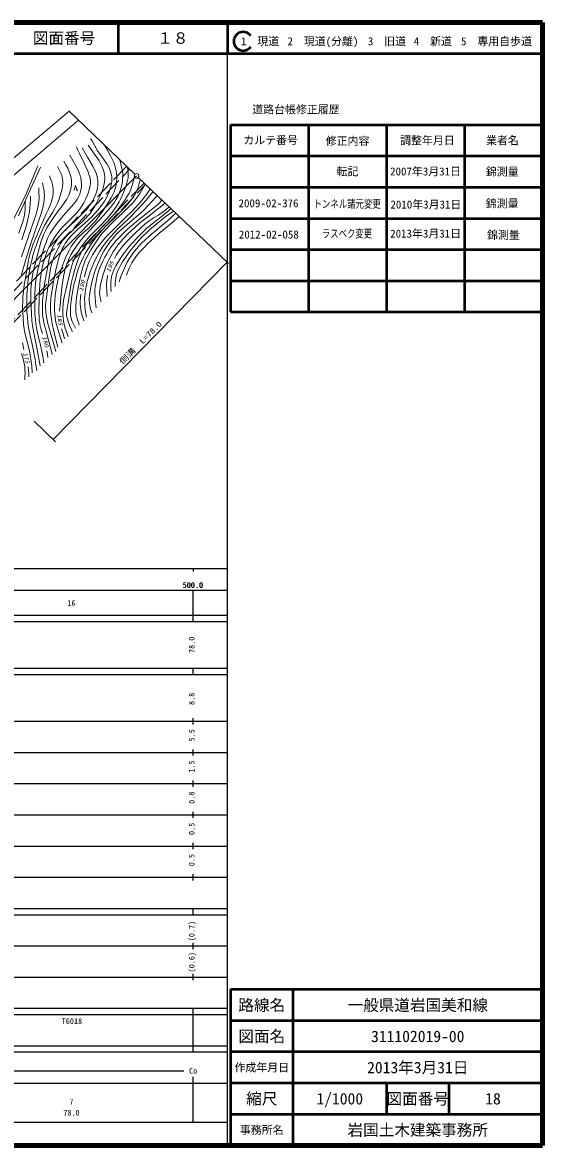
# Model space of a CAD drawing. Units: millimetres, scale not verified. Extents: x 12856 to 652856, y -57628 to 302372.
# Drawn here: x 486151 to 652856, y -57628 to 302372 of the extents above; entities that cross this region are included whole.
import ezdxf
from ezdxf.enums import TextEntityAlignment as Align

# ---------------------------------------------------------------- set-up
doc = ezdxf.new("R2010")
doc.units = ezdxf.units.MM
doc.header["$LTSCALE"] = 1000
doc.linetypes.add('DASHED', pattern=[7.5, 6, -1.5])
doc.linetypes.add('LONG_DASHED_DOTTED', pattern=[15.25, 12, -1.5, 0.25, -1.5])
for name, color, linetype, lineweight in [('M-TTL', 2, 'Continuous', 140), ('M-TTL-BAND', 7, 'Continuous', 25), ('M-TTL-FRAM', 2, 'Continuous', 50), ('M-TTL-LINE', 7, 'Continuous', 50), ('S-BGD', 7, 'Continuous', 13), ('S-BGD-HTXT', 6, 'Continuous', 13), ('S-BMK', 2, 'LONG_DASHED_DOTTED', 13)]:
    doc.layers.add(name, color=color, linetype=linetype, lineweight=lineweight)
doc.layers.add('M-TTL-TXT', color=7, linetype='Continuous')
doc.styles.add('ＭＳ ゴシック', font='')
doc.styles.add('ＭＳ 明朝', font='')
doc.styles.get('ＭＳ ゴシック').set_extended_font_data('MS Gothic')
doc.styles.get('ＭＳ 明朝').set_extended_font_data('MS Mincho')

# ---------------------------------------------------------------- blocks, each defined once
blk = doc.blocks.new('BUHIN5')
at = {"color": 2, "linetype": 'Continuous', "lineweight": 13}
for radius in [746, 22.5]:
    blk.add_circle((0, 0), radius, dxfattribs=at)

msp = doc.modelspace()

# ---------------------------------------------------------------- linework, layer by layer
at = {"layer": 'M-TTL'}
for p, q in [((652856, 302372), (12856, 302372)), ((652856, -57628), (652856, 302372)), ((12856, -57628), (652856, -57628))]:
    msp.add_line(p, q, dxfattribs=at)
at = {"layer": 'M-TTL-BAND'}
for p, q in [((551856, -57628), (551856, 292372)), ((12856, 127372), (551856, 127372)), ((540856, 127372), (540856, 126372)), ((40856, 120372), (551856, 120372)), ((540856, 110372), (540856, 120372)), ((12856, 112372), (551856, 112372)), ((12856, 110372), (551856, 110372)), ((12856, 95372), (551856, 95372)), ((540856, 93372), (540856, 95372)), ((12856, 93372), (551856, 93372)), ((540856, 77372), (540856, 79372)), ((12856, 78372), (551856, 78372)), ((540856, 67372), (540856, 69372)), ((18856, 68372), (551856, 68372)), ((24856, 58372), (551856, 58372)), ((540856, 57372), (540856, 59372)), ((18856, 48372), (551856, 48372)), ((540856, 47372), (540856, 49372)), ((24856, 38372), (551856, 38372)), ((540856, 37372), (540856, 39372)), ((540856, 27372), (540856, 29372)), ((29606, 28372), (551856, 28372)), ((29606, 18372), (551856, 18372)), ((540856, 16372), (540856, 18372)), ((12856, 16372), (551856, 16372)), ((540856, 5372), (540856, 7372)), ((21856, 6372), (551856, 6372)), ((540856, -4628), (540856, -2628)), ((12856, -3628), (551856, -3628)), ((12856, -13628), (551856, -13628)), ((540856, -15628), (540856, -13628)), ((28106, -15628), (551856, -15628)), ((540856, -25628), (540856, -15628)), ((12856, -27628), (551856, -27628)), ((28106, -25628), (551856, -25628)), ((540856, -27628), (540856, -25628)), ((470356, -33628), (537856, -33628)), ((540856, -50128), (540856, -35628)), ((12856, -37628), (551856, -37628)), ((40856, -50128), (551856, -50128))]:
    msp.add_line(p, q, dxfattribs=at)
at = {"layer": 'M-TTL-FRAM'}
for p, q in [((552856, 269569), (552856, 209569)), ((552856, 269569), (652856, 269569)), ((552856, 209569), (652856, 209569)), ((652856, -7628), (552856, -7628)), ((552856, -7628), (552856, -57628))]:
    msp.add_line(p, q, dxfattribs=at)
at = {"layer": 'M-TTL-LINE'}
for p, q in [((516852, 302372), (516852, 292372)), ((551856, 302372), (551856, 292372)), ((12856, 292372), (652856, 292372)), ((577856, 269569), (577856, 209569)), ((602856, 269569), (602856, 209569)), ((627856, 269569), (627856, 209569)), ((552856, 259569), (652856, 259569)), ((552856, 249569), (652856, 249569)), ((552856, 239569), (652856, 239569)), ((552856, 229569), (652856, 229569)), ((552856, 219569), (652856, 219569)), ((572856, -7628), (572856, -57628)), ((652856, -17628), (552856, -17628)), ((652856, -27628), (552856, -27628)), ((652856, -37628), (552856, -37628)), ((602856, -37628), (602856, -40128)), ((622856, -37628), (622856, -40128)), ((602856, -40128), (602856, -45128)), ((622856, -40128), (622856, -45128)), ((602856, -45128), (602856, -47628)), ((622856, -45128), (622856, -47628)), ((652856, -47628), (552856, -47628))]:
    msp.add_line(p, q, dxfattribs=at)
msp.add_arc((556886, 296330), 3000, 35.68533, 324.31467, dxfattribs=at)
at = {"layer": 'S-BGD', "linetype": 'DASHED'}
for p, q in [((519542, 256240), (465198, 199705)), ((466357, 198464), (520524, 255297)), ((525112, 250909), (470610, 193910)), ((471103, 193383), (525618, 250426))]:
    msp.add_line(p, q, dxfattribs=at)
at = {"layer": 'S-BGD'}
for p, q in [((487037, 246658), (491109, 256402)), ((491982, 256038), (487692, 246585)), ((503332, 248658), (503932, 248658)), ((482965, 238659), (487037, 246658)), ((487692, 246585), (484856, 240405))]:
    msp.add_line(p, q, dxfattribs=at)
for points in [[(507161, 262997), (508901, 260606), (510591, 258182), (511082, 257383), (511522, 256552), (511845, 255812), (512116, 255039), (512311, 254308), (512449, 253556), (512518, 252869), (512527, 252174), (512470, 251423), (512353, 250676), (512147, 249798), (511880, 248927), (511442, 247752), (510942, 246585), (510320, 245264), (509652, 243986), (509063, 242978), (508426, 242009), (507814, 241183), (507151, 240389), (506242, 239408), (505290, 238470), (502710, 236167), (500164, 233813), (499579, 233149), (499034, 232440), (498473, 231592), (497955, 230699), (497236, 229303), (496569, 227875), (496117, 226785), (495724, 225677), (495428, 224642), (495190, 223590), (494876, 221807), (494620, 220004), (494063, 215967), (493567, 211929), (493565, 210902), (493624, 209864), (493759, 208658), (493955, 207448), (494279, 205894), (494661, 204359), (495746, 200608), (496869, 196863)], [(497477, 198331), (496736, 201151), (496053, 203992), (495702, 205673), (495408, 207376), (495239, 208679), (495130, 209994), (495093, 211119), (495117, 212252), (495215, 213532), (495372, 214808), (496153, 219203), (496991, 223581), (497333, 225093), (497738, 226605), (498095, 227738), (498512, 228857), (498912, 229772), (499370, 230667), (499869, 231505), (500421, 232313), (501088, 233176), (501812, 234012), (502718, 234957), (503668, 235860), (506132, 238036), (508552, 240255), (509469, 241215), (510350, 242225), (511162, 243245), (511927, 244303), (512516, 245225), (513060, 246189), (513516, 247117), (513926, 248089), (514237, 248977), (514491, 249883), (514653, 250671), (514755, 251463), (514787, 252163), (514759, 252859), (514671, 253518), (514520, 254180), (514293, 254886), (514004, 255584), (513627, 256331), (513192, 257059), (511686, 259150), (510237, 261267), (509371, 262862), (508453, 264426), (508232, 264769), (508010, 265112)], [(512385, 263111), (513404, 261404), (514377, 259656), (514914, 258579), (515402, 257466), (515733, 256573), (516008, 255653), (516191, 254842), (516317, 254009), (516382, 253167), (516386, 252322), (516332, 251477), (516216, 250630), (516047, 249825), (515820, 249036), (515494, 248133), (515111, 247252), (514554, 246149), (513942, 245072), (512988, 243543), (511990, 242059), (510898, 240538), (509751, 239044), (508942, 238066), (508088, 237129), (507318, 236375), (506498, 235658), (505365, 234707), (504269, 233708), (503617, 233014), (503004, 232272), (502381, 231420), (501800, 230521), (501189, 229456), (500627, 228354), (499995, 226963), (499413, 225536), (498775, 223822), (498197, 222094), (497746, 220568), (497352, 219020), (497057, 217635), (496820, 216237), (496643, 214736), (496526, 213231), (496468, 211721), (496470, 210196), (496522, 209015), (496634, 207832), (496785, 206848), (496996, 205876), (497941, 202707), (498844, 199521)], [(501301, 259795), (502310, 258139), (503268, 256451), (503777, 255450), (504232, 254423), (504526, 253624), (504766, 252797), (504921, 252049), (505018, 251279), (505054, 250522), (505029, 249765), (504946, 249044), (504804, 248334), (504599, 247630), (504336, 246945), (503999, 246238), (503603, 245551), (503130, 244854), (502602, 244184), (500876, 242291), (499197, 240359), (497736, 238577), (496312, 236745), (495655, 235800), (495046, 234818), (494593, 233978), (494195, 233112), (493703, 231859), (493262, 230570), (492400, 227840), (491597, 225092), (491186, 223487), (490833, 221869), (490575, 220331), (490377, 218783), (490219, 217079), (490120, 215372), (490075, 213385), (490090, 211387), (490164, 209178), (490299, 206971), (490429, 205720), (490621, 204469), (490947, 202917), (491335, 201365), (491840, 199417), (492286, 197457), (492661, 195361), (492983, 193256)], [(492566, 202651), (492180, 203860), (491852, 205089), (491670, 206022), (491547, 206976), (491462, 208178), (491437, 209390), (491553, 213963), (491727, 218491), (491833, 219815), (492000, 221134), (492241, 222625), (492542, 224106), (492882, 225486), (493281, 226853), (493711, 228107), (494202, 229350), (494708, 230475), (495268, 231573), (495879, 232630), (496540, 233655), (497259, 234664), (498033, 235645), (498901, 236640), (499821, 237604), (501651, 239407), (503442, 241258), (504107, 242032), (504721, 242838), (505296, 243697), (505826, 244600), (506336, 245591), (506794, 246616), (507201, 247660), (507552, 248727), (507743, 249484), (507876, 250254), (507929, 250895), (507923, 251543), (507849, 252206), (507714, 252864), (507473, 253688), (507167, 254514), (505830, 257486), (504465, 260377), (503945, 261467), (503424, 262554)], [(495717, 195939), (495056, 198626), (494333, 201315), (493700, 203493), (493126, 205681), (492893, 206803), (492718, 207944), (492606, 209115), (492554, 210303), (492558, 211747), (492624, 213204), (492749, 214808), (492932, 216392), (493340, 219138), (493812, 221905), (494240, 224303), (494729, 226701), (495029, 227881), (495384, 229036), (495725, 229956), (496121, 230849), (496554, 231669), (497042, 232464), (497639, 233312), (498294, 234137), (499137, 235087), (500027, 236000), (503128, 238939), (506207, 241940), (506956, 242779), (507665, 243663), (508222, 244448), (508729, 245268), (509143, 246052), (509506, 246869), (509792, 247657), (510022, 248467), (510186, 249260), (510292, 250070), (510332, 250830), (510313, 251586), (510236, 252291), (510100, 252983), (509887, 253715), (509616, 254431), (509183, 255367), (508692, 256284), (506987, 259217), (505339, 262137)], [(497400, 256225), (497967, 255172), (498473, 254106), (498724, 253448), (498918, 252769), (499029, 252153), (499082, 251516), (499076, 250780), (499009, 250038), (498855, 249102), (498638, 248162), (498285, 246922), (497877, 245707), (497447, 244609), (496964, 243540), (496441, 242534), (495856, 241540), (494513, 239407), (493220, 237240), (492639, 236113), (492108, 234949), (491335, 233047), (490620, 231125), (490041, 229400), (489520, 227656), (489112, 226110), (488762, 224550), (488413, 222714), (488121, 220858), (487889, 219022), (487717, 217170), (487596, 215275), (487535, 213367), (487538, 211496), (487601, 209614), (487716, 207897), (487891, 206177), (488115, 204574), (488398, 202980), (489329, 198682), (490200, 194376), (490478, 192611), (490717, 190837)], [(491831, 192356), (491330, 195242), (490770, 198117), (490185, 200753), (489660, 203398), (489402, 205126), (489203, 206863), (489027, 209008), (488910, 211171), (488842, 213268), (488835, 215364), (488885, 216995), (488995, 218620), (489134, 219921), (489334, 221221), (489677, 222923), (490081, 224624), (491032, 228268), (492045, 231907), (492444, 233088), (492899, 234244), (493422, 235400), (493999, 236529), (494689, 237736), (495435, 238918), (496398, 240318), (497419, 241695), (498674, 243316), (499867, 244956), (500357, 245733), (500794, 246539), (501110, 247242), (501376, 247983), (501582, 248738), (501733, 249520), (501821, 250291), (501849, 251074), (501817, 251823), (501726, 252561), (501573, 253283), (501363, 253986), (501045, 254811), (500665, 255626), (500044, 256781), (499377, 257922)], [(517326, 258368), (517716, 256994), (518048, 255604), (518196, 254741), (518285, 253871), (518306, 253023), (518267, 252162), (518165, 251263), (518001, 250359), (517767, 249417), (517475, 248493), (517113, 247552), (516697, 246637), (516211, 245714), (515667, 244813), (515058, 243920), (514394, 243055), (513333, 241830), (512225, 240642), (508838, 236990), (505479, 233293), (504538, 232165), (503639, 230993), (502925, 229968), (502258, 228908), (501670, 227857), (501129, 226768), (500657, 225681), (500236, 224563), (499888, 223474), (499596, 222362), (499306, 220964), (499073, 219545), (498794, 217444), (498574, 215339), (498300, 212608), (498018, 209865)], [(500818, 201698), (500255, 203197), (499751, 204712), (499492, 205674), (499291, 206652), (499149, 207654), (499066, 208672), (499040, 209743), (499075, 210820), (499180, 212039), (499346, 213253), (499648, 214902), (500012, 216556), (500914, 220328), (501872, 224072), (502218, 225141), (502624, 226200), (503098, 227238), (503627, 228252), (504238, 229290), (504901, 230297), (505696, 231382), (506537, 232428), (507666, 233721), (508847, 234981), (511016, 237192), (513150, 239453), (514159, 240616), (515121, 241817), (515838, 242792), (516501, 243798), (517126, 244872), (517700, 245980), (518324, 247331), (518903, 248727), (519305, 249808), (519648, 250902), (519848, 251724), (519990, 252560), (520052, 253272), (520055, 253985), (519965, 254977), (519813, 255980)], [(489300, 190103), (489120, 192256), (488880, 194402), (488667, 195774), (488395, 197136), (487620, 199979), (486903, 202834), (486676, 204204), (486507, 205585), (486344, 207564), (486241, 209553), (486206, 211271), (486231, 212997), (486318, 214531), (486465, 216071), (486745, 218229), (487084, 220382), (487687, 223835), (488349, 227273), (488647, 228472), (489004, 229657), (489522, 231138), (490101, 232610), (491904, 236829), (493763, 241029), (494473, 242551), (495126, 244093), (495442, 244987), (495700, 245899), (495862, 246684), (495967, 247493), (496007, 248270), (495987, 249046), (495910, 249766), (495773, 250483), (495544, 251287), (495256, 252075), (495017, 252658), (494767, 253239)], [(522162, 253725), (521812, 252103), (521405, 250504), (521104, 249546), (520743, 248600), (520322, 247688), (519846, 246800), (519208, 245756), (518513, 244732), (517468, 243328), (516374, 241958), (514899, 240225), (513375, 238526), (510203, 235130), (507048, 231662), (506353, 230783), (505709, 229873), (505208, 229063), (504760, 228224), (504311, 227237), (503912, 226211), (503355, 224530), (502855, 222828), (502287, 220793), (501777, 218742), (501410, 216657), (501101, 214549), (500811, 212638), (500459, 210721), (500329, 209966), (500258, 209202), (500270, 208668), (500343, 208128), (500544, 207309), (500804, 206503), (501360, 205032), (501972, 203580), (502052, 203397), (502135, 203205)], [(491376, 249390), (491451, 247782), (491466, 246181), (491418, 245197), (491311, 244221), (491126, 243174), (490879, 242126), (490439, 240614), (489940, 239113), (488315, 234384), (486677, 229672), (485852, 227241)], [(492540, 250961), (492833, 249750), (493069, 248524), (493159, 247735), (493189, 246942), (493158, 246057), (493065, 245160), (492883, 244077), (492641, 242999), (492204, 241416), (491713, 239863), (490188, 235550), (488712, 231196), (487260, 226424), (485856, 221632)], [(503147, 204369), (502606, 205436), (502124, 206517), (501885, 207190), (501702, 207886), (501587, 208598), (501529, 209332), (501526, 210317), (501584, 211307), (501756, 212982), (501985, 214635), (502294, 216431), (502664, 218232), (503113, 220085), (503618, 221919), (504059, 223310), (504556, 224679), (505059, 225878), (505617, 227054), (506277, 228303), (506994, 229531), (507910, 230953), (508882, 232350), (509833, 233612), (510837, 234844), (511863, 236008), (512943, 237141), (515934, 240052), (518874, 242997), (519791, 244024), (520670, 245097), (521375, 246046), (522031, 247030), (522465, 247784), (522848, 248573), (523186, 249447), (523472, 250352), (523718, 251177), (523980, 251988)], [(502728, 248658), (503185, 250154), (503643, 248658)], [(525457, 250580), (524685, 249120), (523859, 247685), (523270, 246787), (522626, 245914), (521813, 244928), (520953, 243979), (519583, 242593), (518171, 241250), (516092, 239311), (514056, 237327), (513040, 236257), (512062, 235139), (511110, 233945), (510198, 232702), (509117, 231119), (508087, 229505), (507391, 228313), (506743, 227085), (506298, 226138), (505905, 225160), (505493, 223958), (505134, 222725), (504733, 221084), (504389, 219421), (503901, 216747), (503474, 214073), (503332, 212861), (503249, 211638), (503241, 210672), (503292, 209704), (503401, 208789), (503570, 207882), (503794, 207010), (504079, 206148), (504220, 205764), (504365, 205382)], [(505995, 220830), (506341, 222250), (506745, 223656), (507102, 224700), (507516, 225725), (508023, 226791), (508589, 227840), (509222, 228884), (509910, 229905), (510756, 231035), (511654, 232136), (512880, 233522), (514151, 234868), (516682, 237423), (519263, 239942), (521068, 241705), (522830, 243510), (523800, 244585), (524730, 245707), (525887, 247247), (527003, 248833), (527060, 248916), (527118, 248998)], [(487019, 245119), (487051, 243756), (487022, 242401), (486941, 241522), (486801, 240650), (486560, 239591), (486256, 238533), (484980, 234863)], [(485907, 232646), (487415, 237355), (487801, 238824), (488131, 240316), (488359, 241605), (488528, 242913), (488633, 244277), (488678, 245646), (488686, 246176), (488693, 246707)], [(506643, 207862), (506373, 209615), (506164, 211370), (506092, 212462), (506079, 213567), (506130, 214703), (506241, 215847), (506426, 217088), (506673, 218333), (507011, 219706), (507410, 221076), (507899, 222543), (508448, 223996), (509021, 225348), (509648, 226672), (510295, 227903), (511000, 229112), (511707, 230212), (512465, 231281), (513407, 232490), (514394, 233660), (515598, 234985), (516853, 236276), (520087, 239427), (523276, 242619), (524539, 243994), (525758, 245408), (526882, 246773), (527999, 248158)], [(529294, 246923), (527791, 245182), (526246, 243484), (525124, 242350), (523952, 241252), (520489, 238254), (517062, 235209), (516118, 234261), (515217, 233271), (514439, 232322), (513702, 231326), (512961, 230220), (512271, 229080), (511620, 227877), (511018, 226638), (510379, 225172), (509795, 223681), (509292, 222214), (508844, 220723), (508437, 219168), (508087, 217595), (507832, 216219), (507637, 214831), (507571, 213972), (507565, 213115), (507620, 212383), (507736, 211649), (508005, 210522), (508337, 209392), (508349, 209354), (508364, 209305)], [(509781, 210875), (509569, 212605), (509415, 214347), (509377, 215433), (509399, 216530), (509484, 217636), (509629, 218749), (509843, 219906), (510118, 221063), (510467, 222267), (510878, 223463), (511367, 224696), (511910, 225903), (512509, 227090), (513164, 228254), (513864, 229376), (514614, 230464), (515386, 231483), (516213, 232472), (517232, 233577), (518300, 234646), (519758, 236000), (521256, 237310), (523491, 239209), (525768, 241064), (527566, 242422), (529325, 243826), (530059, 244516), (530756, 245254), (530824, 245328), (530891, 245401)], [(531876, 244463), (529886, 242827), (527859, 241238), (525762, 239657), (523701, 238028), (522366, 236883), (521063, 235686), (519844, 234486), (518660, 233236), (517686, 232123), (516751, 230964), (515968, 229903), (515233, 228807), (514566, 227691), (513946, 226536), (513390, 225381), (512885, 224193), (512423, 222908), (512015, 221593), (511585, 219985), (511208, 218341), (511037, 217397), (510925, 216442), (510896, 215716), (510927, 214983), (511051, 214098), (511236, 213216), (511281, 213021), (511326, 212825)], [(514617, 216166), (514498, 217358), (514441, 218544), (514463, 219275), (514546, 220012), (514700, 220789), (514914, 221558), (515225, 222430), (515598, 223296), (516131, 224355), (516722, 225395), (517502, 226643), (518331, 227856), (519292, 229149), (520298, 230401), (521521, 231819), (522797, 233204), (524322, 234763), (525888, 236278), (527036, 237312), (528223, 238299), (530562, 240074), (532865, 241897), (533312, 242283), (533755, 242672)], [(533134, 243264), (532077, 242358), (530977, 241495), (529715, 240650), (528409, 239849), (527396, 239208), (526420, 238518), (525390, 237698), (524389, 236824), (522184, 234740), (520022, 232614), (519043, 231574), (518104, 230487), (517446, 229644), (516832, 228759), (516197, 227742), (515605, 226685)], [(534558, 241907), (532256, 240229), (529982, 238498), (528541, 237323), (527137, 236102), (525819, 234876), (524542, 233607), (523351, 232340), (522200, 231027), (521108, 229690), (520055, 228306), (519134, 227008), (518263, 225675), (517680, 224685), (517150, 223665), (516771, 222813), (516447, 221936), (516219, 221156), (516048, 220353), (515943, 219532), (515898, 218693), (515888, 218203), (515885, 217711)], [(517100, 219230), (517833, 221212), (518624, 223178), (519164, 224369), (519760, 225535), (520379, 226611), (521051, 227657), (521785, 228687), (522572, 229688), (523424, 230672), (524320, 231614), (525478, 232729), (526686, 233809), (530116, 236673), (533499, 239577), (534402, 240379), (535311, 241189)], [(536400, 240151), (533124, 237447), (529889, 234699), (528165, 233166), (526473, 231581), (525159, 230273), (523884, 228918), (523048, 227963), (522262, 226971), (521697, 226171), (521185, 225341), (520747, 224505), (520358, 223632), (519931, 222532), (519530, 221407)], [(513511, 221384), (513313, 220479), (513176, 219567), (513105, 218647), (513094, 217722), (513164, 216292), (513295, 214857), (513310, 214707), (513326, 214546)], [(505807, 206774), (505379, 208141), (505011, 209513), (504841, 210369), (504731, 211231), (504681, 212149), (504691, 213071), (504768, 214147), (504901, 215237)], [(498660, 204201), (499173, 202579), (499654, 200952)], [(486116, 199700), (486583, 197493)], [(485880, 196286), (486493, 194097), (486708, 193095), (486863, 192086), (486948, 191058), (486974, 190012), (486959, 188920), (486921, 187825)], [(494312, 194989), (494167, 196059), (494007, 197136)], [(487989, 191965), (488108, 190908), (488168, 189830), (488185, 189309), (488198, 188787)]]:
    msp.add_lwpolyline(points, dxfattribs=at)
at = {"layer": 'S-BGD-HTXT'}
for p, q in [((501119, 273928), (462477, 241351)), ((522187, 253700), (501032, 274011)), ((445544, 221130), (504063, 271101)), ((523271, 252663), (544448, 232481)), ((544448, 232481), (552196, 225098)), ((551719, 225552), (495991, 168648)), ((489862, 174600), (496699, 167960))]:
    msp.add_line(p, q, dxfattribs=at)
at = {"layer": 'S-BMK', "linetype": 'Continuous'}
msp.add_line((452959, 182893), (522725, 253159), dxfattribs=at)

# ---------------------------------------------------------------- block references
at = {"layer": 'S-BMK'}
msp.add_blockref('BUHIN5', (522728, 253181), dxfattribs=at)

# ---------------------------------------------------------------- texts
at = {"layer": 'M-TTL-BAND', "style": 'ＭＳ ゴシック'}
for s, p in [('500.0', (540700, 120567)), ('500.0', (540856, 120567)), ('16', (501856, 114777)), ('Co', (540856, -35128)), ('7', (501856, -45105)), ('78.0', (501856, -48595))]:
    msp.add_text(s, height=1833, dxfattribs=at).set_placement(p, align=Align.BOTTOM_CENTER)
for s, p in [('78.0', (541856, 102872)), ('8.8', (541856, 85546)), ('5.5', (541856, 73872)), ('1.5', (541856, 63872)), ('0.8', (541856, 53872)), ('0.5', (541856, 43872)), ('0.5', (541856, 33872)), ('(0.7)', (541856, 11136)), ('(0.6)', (541856, 1136))]:
    msp.add_text(s, height=1833, rotation=90, dxfattribs=at).set_placement(p, align=Align.BOTTOM_CENTER)
msp.add_text('T6018', height=1833, dxfattribs=at).set_placement((498731, -19223), align=Align.BOTTOM_LEFT)
at = {"layer": 'M-TTL-TXT', "style": 'ＭＳ ゴシック'}
for s, height, p in [('図面番号', 3666, (499477, 297372)), ('１８', 3666, (534352, 297372)), ('1\u3000現道', 2566, (562304, 296330)), ('2\u3000現道(分離)', 2566, (582474, 296330)), ('3\u3000旧道', 2566, (602977, 296330)), ('4\u3000新道', 2566, (617680, 296330)), ('5\u3000専用自歩道', 2566, (638084, 296330)), ('道路台帳修正履歴', 2566, (573824, 274486)), ('カルテ番号', 2566, (565695, 264650)), ('修正内容', 2566, (590364, 264395)), ('調整年月日', 2566, (615944, 264569)), ('業者名', 2566, (639990, 264569)), ('転記', 2566, (590356, 254618)), ('2007年3月31日', 2566, (615356, 254618)), ('錦測量', 2566, (639932, 254561)), ('2009-02-376', 2566, (565023, 244410)), ('2010年3月31日', 2566, (615464, 244013)), ('錦測量', 2566, (639900, 244326)), ('2012-02-058', 2566, (565122, 234399)), ('2013年3月31日', 2566, (615385, 234690)), ('錦測量', 2566, (640298, 234253)), ('路線名', 3666, (562856, -12628)), ('路線名', 3666, (562856, -12628)), ('一般県道岩国美和線', 3666, (612856, -12628)), ('図面名', 3666, (562856, -22628)), ('図面名', 3666, (562856, -22628)), ('311102019-00', 3666, (612856, -22628)), ('作成年月日', 2566, (562856, -32628)), ('作成年月日', 2566, (562856, -32628)), ('2013年3月31日', 3666, (612856, -32628)), ('縮尺', 3666, (562856, -42628)), ('縮尺', 3666, (562856, -42628)), ('1/1000', 3666, (587856, -42628)), ('図面番号', 3666, (612856, -42628)), ('図面番号', 3666, (612856, -42628)), ('18', 3666, (636981, -42628)), ('岩国土木建築事務所', 3666, (612856, -52628)), ('事務所名', 2566, (562856, -52628)), ('事務所名', 2566, (562856, -52628))]:
    msp.add_text(s, height=height, dxfattribs=at).set_placement(p, align=Align.MIDDLE_CENTER)
at = {"layer": 'M-TTL-TXT', "style": 'ＭＳ ゴシック', "width": 0.75}
for s, p in [('トンネル諸元変更', (590228, 244221)), ('ラスベク変更', (590181, 234690))]:
    msp.add_text(s, height=2566, dxfattribs=at).set_placement(p, align=Align.MIDDLE_CENTER)
at = {"layer": 'S-BGD', "style": 'ＭＳ 明朝', "oblique": 15, "width": 1.35}
for s, rotation, p in [('195', 68.1, (514531, 221989)), ('190', 78.5, (505909, 215994)), ('185', 277, (496890, 208777)), ('180', 285.2, (492061, 201537)), ('175', 286.4, (485895, 196309))]:
    msp.add_text(s, height=1320, rotation=rotation, dxfattribs=at).set_placement(p, align=Align.BOTTOM_LEFT)
at = {"layer": 'S-BGD-HTXT', "style": 'ＭＳ ゴシック', "width": 1.2}
msp.add_text('側溝  L=78.0', height=1833, rotation=45.3, dxfattribs=at).set_placement((518674, 192255), align=Align.BOTTOM_LEFT)

doc.saveas('drawing.dxf')
